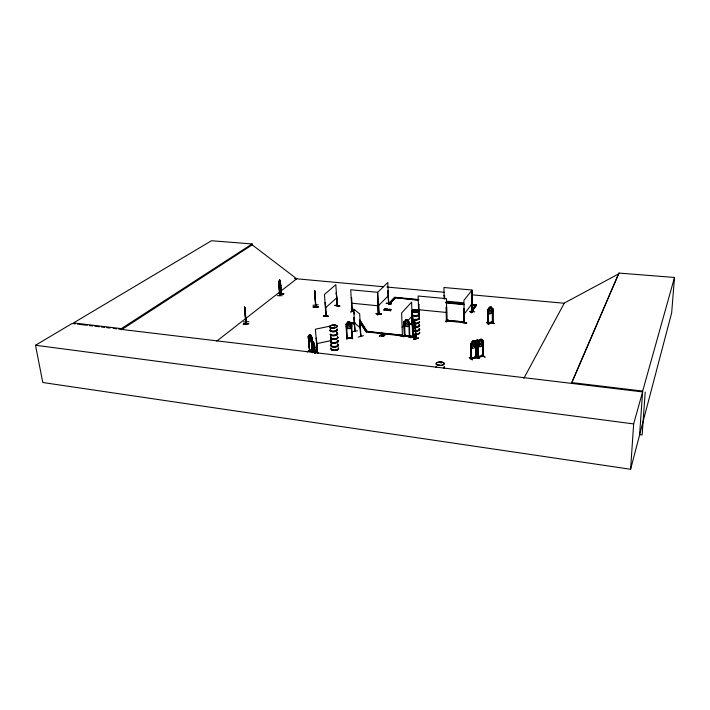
<?xml version="1.0" encoding="UTF-8"?>
<svg xmlns="http://www.w3.org/2000/svg" width="710" height="710" viewBox="0 0 710 710"><rect width="100%" height="100%" fill="white"/><g stroke="black" fill="none" stroke-linecap="round" stroke-linejoin="round"><path stroke-width="1.06" d="M487.752 309.666L487.717 323.565L488.338 323.068M487.921 323.627C487.14 321.612 498.917 321.594 487.797 323.636L487.699 309.649L489.438 307.155L491.222 306.897L492.953 308.823L492.962 322.793M488.24 309.56L488.276 323.574M488.888 324.594L486.616 322.331M492.412 308.735L492.465 322.881L492.385 308.912M492.873 308.832L492.412 308.93L492.882 308.859L492.882 322.819L487.77 323.556M280.388 285.012L279.82 286.982C278.542 284.577 279.412 276.554 280.264 283.503M279.846 284.887L280.148 288.278L279.793 284.879M335.102 325.668L334.082 325.819M334.179 325.855L334.756 325.455M331.534 348.894L331.641 349.249M334.135 325.65L334.871 325.491M332.058 327.63L332.537 327.78L331.969 327.754M332.502 327.816L332.005 327.869L332.564 327.816M279.66 279.713L279.065 282.624L279.642 284.958L280.219 282.997M280.175 284.177L279.571 287.089L280.157 289.414L280.725 287.443L280.175 284.177L280.849 285.642M357.441 330.745L352.267 331.659M618.951 273.075L571.47 383.373L618.951 273.075L674.5 277.459L671.66 312.853L639.595 434.768M243.317 324.195L248.757 323.538L243.29 324.017M248.873 321.639L243.406 321.932M277.264 295.635L282.163 295.733M408.809 322.207L409.306 336.496M279.687 286.893L279.509 283.672L279.855 284.63C279.864 279.518 280.911 288.997 279.9 285.234L279.633 286.805M246.255 321.985L246.219 323.84M245.864 323.538L246.015 321.878M245.953 321.728L246.29 322.189L244.87 308.539M246.201 321.87L246.184 324.017L244.613 307.048L245.296 314.086M475.798 342.788L476.241 342.85L474.333 340.809L472.523 341.128L470.712 343.88L471.404 343.889L471.547 358.719M478.3 342.309L478.549 357.228L478.593 356.668M280.397 283.299L279.66 286.37L278.977 284.905L279.305 282.332C280.734 280.344 279.332 286.166 279.323 282.332L279.891 281.799M244.843 309.986L244.675 307.048M75.322 323.884L72.074 323.494L35.5 345.255L42.795 382.512L630.595 469.257L633.648 423.923L642.603 391.902L118.659 329.076M674.5 277.459L642.665 391.077L639.568 435.123L630.595 469.257M645.212 392.089L642.142 434.981L639.63 434.644M323.423 315.95L328.464 316.314L323.52 315.781M323.511 315.595L328.49 316.34L323.52 315.808M376.167 313.793L381.323 314.184L376.256 313.634M376.247 313.447L381.305 313.927M404.54 321.648L405.028 336.025L399.517 335.564L409.847 335.936L409.865 336.46L404.496 335.972L409.803 336.54M399.606 335.422L404.922 336.132M466.71 322.846L461.322 322.305M308.673 336.505L309.666 351.095L308.22 336.584L309.658 351.077M279.376 282.376C278.764 282.713 278.764 287.683 280.175 285.731L280.53 283.175L279.838 281.737M279.154 286.929L279.838 288.393L280.761 285.189L280.459 283.175M281.045 287.612L280.175 290.816L281.045 287.612L280.814 285.597M281.204 293.718L279.66 295.635L278.586 282.899L279.145 280.344M279.589 284.763L279.252 287.381L279.642 284.772M309.95 335.209L309.746 338.004L310.661 339.229L310.927 337.49L309.897 335.226M472.239 311.876L472.079 290.07L463.941 300.339L464.242 322.713L446.421 320.893L446.901 320.254L446.253 320.405M472.23 311.415L471.591 311.308L472.132 311.264M413.513 323.378L413.823 321.639L414.587 323.946M471.449 358.089C468.662 359.136 478.46 355.701 475.753 357.778L475.718 342.841M312.444 342.113L312.134 338.004L310.731 335.209C308.042 333.309 308.957 339.176 310.11 340.161L310.953 340.489L311.699 339.46M315.089 296.753L315.231 297.375L314.699 290.505L315.728 305.229M315.693 305.247L315.675 304.625M415.723 326.795L415.705 324.523L414.489 321.692L413.451 321.151L413.034 324.781A3.612 1.393 -1.7 0 0 413.247 326.476M311.521 349.693L307.093 351.725M410.309 337.596L415.066 335.963M415.057 336.194L410.291 337.596M388.769 310.305L390.464 309.551L390.571 310.758L390.846 309.4L389.142 310.616L389.053 309.4L387.358 310.163L389.391 309.249L389.133 310.43L390.846 309.4M390.571 310.758L390.855 309.675M479.676 343.054L480.279 343.844L481.451 342.681L480.865 339.753L480.279 339.877L479.676 342.016L479.685 344.332L477.945 347.083L476.082 347.456L474.262 345.486L474.253 343.125L476.055 340.374L477.919 340.01L479.738 341.989L477.865 340.055L478.797 343.977L477.608 345.637L476.428 345.885L475.247 344.74L474.36 340.738L476.215 342.744L476.268 357.698L471.076 358.816M406.36 320.095L405.854 322.943L407.078 323.938L407.593 322.136L406.954 320.157L406.333 320.121M281.382 293.869L280.051 295.458M490.042 307.403L489.456 309.391L490.033 311.122L491.16 310.084L490.61 307.315L490.069 307.421M389.124 310.146L389.391 309.249M390.207 310.723L390.456 309.356M388.778 310.581L389 309.214M474.369 340.827L472.549 341.182L471.688 345.477L472.869 346.622L474.058 346.373L475.247 344.714M475.238 342.965C477.99 336.531 473.055 343.738 474.289 345.513M478.797 342.202L479.676 339.7C481.815 337.25 485.702 344.59 481.451 339.318L482.347 343.223L481.158 344.874L479.978 345.131L478.806 343.977M444.149 298.945L443.954 287.506L471.964 290.017L472.052 312.08L472.061 298.244L471.582 298.2M461.314 322.358L466.727 322.899L461.252 322.482M463.905 322.615L463.967 308.61L464.154 322.642L464.003 313.048M489.492 307.235L488.613 311.184L489.731 312.311L490.867 312.125L492.012 310.634L491.169 306.933M472.319 359.917L469.212 357.698M472.274 359.65L469.452 357.405M479.419 358.39C470.286 350.731 485.347 363.476 476.552 355.852M479.374 358.115L476.516 355.887M346.915 339.584L346.631 337.348M488.853 324.532L486.563 322.597M377.551 300.419L378.013 300.463L377.551 300.419L378.057 313.909L378.031 313.412L378.696 313.882M378.208 313.35L379.078 313.376M441.354 362.695L441.07 362.561M439.463 365.268L438.842 365.268M440.457 362.57L441.522 362.34M439.499 365.233L438.993 365.064M440.901 362.233L440.564 362.632L441.114 362.304M414.613 324.94L414.294 325.624L413.539 324.363M312.959 348.299L311.619 343.028L312.498 341.315L313.98 348.938L314.867 347.234L313.98 348.938M281.036 294.02L280.832 287.523M279.66 295.617L279.625 295.138M483.341 355.621L482.809 356.145M482.711 356.18L482.809 355.612M325.402 302.513L326.067 315.897M416.3 310.022C418.092 310.35 415.226 309.871 416.513 310.456M414.454 312.072L414.862 312.214M414.746 312.258L414.729 312.285M523.865 378.35L564.326 303.046L618.916 273.723M564.139 303.25L471.688 294.801M474.342 344.173L473.171 345.335L472.567 344.554L473.153 341.359L473.783 341.261M477.901 343.436L476.729 344.598L476.126 343.817M246.175 324L245.917 323.352M314.299 346.347L313.74 347.305L312.329 345.104L312.515 341.404L311.486 343.134L312.187 352.48M413.424 321.089L412.226 322.864L412.652 337.028L415.874 338.785L415.119 324.426L415.705 324.523L414.542 321.674L413.38 321.106L413.637 327.851L414.693 328.464L415.687 326.76M413.451 321.151L412.723 322.766A3.577 1.367 -1.7 0 1 412.9 321.346M308.317 336.487L309.471 334.676M470.748 343.906L472.549 341.155M474.431 347.847C478.185 340.88 475.407 349.151 472.558 348.219L470.73 346.249L472.585 348.246M479.738 344.341L477.945 347.083M483.226 343.578L481.522 346.347L483.315 343.613M487.779 311.859L489.447 313.811L491.205 313.527L492.864 311.007M489.474 313.749L491.178 313.474L492.944 311.033M337.365 305.868L336.345 292.715L337.152 306.01M326.325 315.417L326.103 316.101L325.224 302.495M415.181 325.925L414.498 326.884L413.034 324.781M379.708 336.007C380.436 334.064 378.563 337.188 380.019 335.262M474.768 311.832L469.505 311.539M386.426 309.533C388.902 310.652 383.959 309.578 387.651 309.267C388.973 310.084 384.571 309.764 387.438 310.004M472.878 310.536L471.724 312.782M346.533 324.106L347.412 338.457L346.853 337.88L346.773 338.501L352.4 338.111L351.619 323.929L345.921 324.319L347.696 321.932L349.648 321.816L351.69 323.929L351.814 326.174L350.039 328.544L348.095 328.659L346.054 326.582M350.039 328.544L351.814 326.174M472.86 308.948L475.292 305.309L470.428 312.169L471.449 312.267L476.579 305.034L472.212 304.625M464.242 322.287L464.544 321.878L446.421 320.467L464.544 321.878M470.428 312.169L471.644 310.563M476.579 305.034L471.449 311.85L470.428 311.752M492.314 322.305L492.882 322.207M464.065 314.246L472.15 303.685M446.084 321.532L447.699 319.491L446.12 321.745M446.084 321.808L447.717 319.722M447.966 319.793L446.377 321.843L447.664 319.482M446.359 320.787L446.865 320.725M446.572 307.084L446.084 307.039L446.35 320.796M444.62 295.697L444.096 295.715L444.62 295.697L444.62 298.99M409.288 322.42L409.501 324.585L407.762 326.635L405.925 326.44L404.034 324.008M419.282 317.512L419.344 317.929A3.621 1.367 -1.7 0 1 415.048 319.669A3.621 1.367 -1.7 0 1 412.75 317.618M410.815 335.368L408.898 337.605L411.046 335.404M283.725 293.94L278.888 293.487L283.805 293.816M402.464 335.191L365.854 331.259L359.375 321M409.191 336.105L409.812 335.928L409.75 336.531L409.368 322.349L408.853 322.083M279.864 295.147L281.036 293.709M409.688 323.938L413.14 324.745M281.151 293.408L281.062 294.038L280.707 289.795M404.922 335.502C404.7 336.806 405.525 334.987 404.416 335.466M405.073 334.792L403.2 336.939M402.375 334.996L401.975 335.839L366.537 331.961L366.919 331.108L359.819 319.926M401.975 335.839L402.348 335.413L366.52 331.526M418.856 304.395L418.438 304.288M407.726 326.573L405.969 326.369L404.096 324M309.311 350.944L313.101 352.48L312.826 347.261M309.853 350.997L309.533 350.562M402.437 335.484L401.629 313.003L411.614 302.149L412.829 336.948L416.051 338.723L415.412 324.585M412.19 324.55L411.693 310.589M409.43 322.331L407.513 319.953M402.135 327.186L404.256 324.798M407.797 320.813L412.048 316.03M278.915 282.598L280.042 295.484M280.193 281.355L279.607 279.704L280.344 285.571M279.687 282.252L279.811 285.846L279.74 282.252M404.452 321.914L403.981 321.745L405.712 319.677L407.558 319.873M383.817 334.978C382.104 336.842 384.199 336.54 384.181 335.014L384.793 334.951L383.311 334.925M383.489 336.078L384.793 334.951M382.876 336.3L383.826 335.271M383.471 335.786L383.986 335.848L382.867 336.016M482.933 356.251L482.649 341.306L483.341 341.368L483.324 356.18L483.288 341.226M386.275 303.197L391.334 303.827L386.373 303.339M377.702 314.903L379.566 312.666L377.773 314.876M388.672 303.694L388.113 290.576L388.503 304.146L389.462 304.244L395.399 297.703L389.462 304.244M378.084 313.421L378.146 313.918M377.72 314.636L379.593 312.675M366.537 331.961L366.919 331.108M376.167 313.749L381.323 314.184M386.852 309.09C390.092 309.267 383.604 309.578 387.429 309.729M386.559 309.684L387.651 309.267L386.462 309.782M384.767 309.95C388.317 307.048 382.575 312.373 386.125 308.93M384.776 310.226L385.796 308.894M383.933 309.871C387.483 306.96 381.731 312.285 385.299 308.841M383.95 310.146L384.962 308.806M418.785 299.54L394.795 297.259L388.485 303.738L389.444 303.836M388.503 304.146L394.795 297.259M378.288 300.312L378.9 313.927M378.359 305.77L388.326 295.75M317.459 352.48L316.314 337.987L317.441 352.471M353.216 323.92L354.192 322.659C352.453 324.417 354.494 324.142 354.538 322.695L355.036 323.032L353.82 323.707M354.21 323.858L353.802 323.423M353.731 322.89L355.151 322.926M351.051 323.556L352.373 323.023L350.882 323.405M350.926 312.16L352.888 309.959L350.909 311.885M352.417 310.936L351.938 311.228L351.947 310.669M351.627 297.978L352.435 311.282M351.246 297.872L351.698 297.916M339.717 305.992L334.871 305.522M339.7 306.054L334.836 305.309L339.815 305.948M325.393 307.945L336.664 297.88M379.282 335.963L380.036 335.546M351.823 337.774L352.435 337.507M351.911 338.049L351.095 324.079L351.601 323.964L351.095 324.079L351.965 338.146M345.921 324.319L346.897 338.501M346.808 337.898L352.444 337.587M346.48 324.124L345.992 324.435L346.524 324.097M281.284 294.029L280.787 288.748M415.501 338.617L415.554 338.626C416.175 338.776 413.823 306.116 414.746 328.446L413.602 327.816L412.51 325.02M413.14 337.081L412.67 322.802A3.577 1.367 -1.7 0 1 412.9 321.47M416.06 310.066L416.761 310.119M216.736 341.111L296.904 278.622M378.678 313.909L377.738 292.254L387.784 282.518L388.672 303.916L388.583 303.259M471.254 343.605L470.854 358.754L476.25 357.574M331.943 327.913L332.28 327.967M279.891 295.626L278.728 282.74M252.139 243.947L211.482 240.743L73.512 322.917L121.357 328.632L252.139 243.947L252.219 244.843L296.682 278.799M252.219 244.843L121.525 329.715L121.357 328.632M387.305 309.862L387.713 310.474L389.062 309.675M389.142 310.616L390.482 309.826M477.839 342.389L478.034 357.308L483.403 356.145L482.791 355.603M476.321 357.68L476.188 342.717M353.198 323.636L354.192 323.574M387.367 310.439L389.408 309.524M470.916 343.986L470.952 358.834C470.553 357.813 472.132 358.302 471.307 358.621M441.514 362.766L440.528 362.703M351.042 323.423C355.843 322.757 349.258 322.038 352.373 323.023M331.748 349.355L330.647 347.971L332.981 350.27M416.113 310.368L416.734 310.048M313.216 352.391L313.181 351.84L309.666 350.722M312.746 352.568L315.613 351.601L312.924 352.675M312.728 352.63L315.453 351.512L312.675 352.337L312.675 347.323M309.959 341.51L311.299 342.06L312.32 340.267M309.95 341.563L308.584 338.75M312.134 338.004C308.628 327.488 314.077 350.74 312.64 352.604M308.22 336.584L308.557 336.726M360.582 336.105L360.911 336.54L359.677 313.882L353.713 308.983L354.893 331.49L354.192 317.494M355.089 330.931L354.787 331.401M475.718 357.148L476.197 357.05M478.531 357.21L478.389 356.562L482.711 355.648M475.62 342.859L477.306 340.507L477.892 342.397L477.928 357.228L483.253 356.065M415.501 338.217L416.051 338.705M413.566 339.176L418.51 338.12L413.584 339.211M418.359 338.022L413.593 339.407M312.435 341.332L313.5 341.998C315.009 345.983 314.415 345.566 313.509 341.954M413.158 337.135L412.971 336.664M410.336 337.658L415.075 335.963L410.327 337.365M311.663 343.081L311.486 343.134M412.688 322.908L412.226 322.864M333.114 339.353L332.866 339.362M416.646 310.439L416.415 309.959M446.625 307.013L446.847 320.822L446.315 320.769M409.333 335.883L409.244 336.505L409.182 335.963M352.382 310.714L351.858 310.749L352.408 310.802M475.176 356.402L477.768 358.443M482.205 354.893L485.09 357.112M482.711 355.799L478.061 356.775M478.025 358.639L474.919 356.207M363.413 335.706L358.213 337.055M316.483 343.711L331.108 340.578M479.694 346.737L481.522 346.347L479.694 346.737L477.91 344.714M478.425 342.282L477.945 342.415L479.641 339.637L481.513 339.273M478.043 342.495L478.434 342.318M483.341 341.368L482.756 341.395M359.855 322.446L360.724 336.575L359.855 322.446L365.872 331.685L366.937 331.543L359.837 320.343M476.082 340.427L477.919 340.01M492.394 322.375L492.811 322.198M492.394 322.766L492.882 322.713M492.048 321.683L494.355 323.68L492.074 321.719M487.797 309.684L488.338 309.675L487.868 309.746M478.158 357.29L477.928 356.695L478.469 356.571M354.68 313.953L352.914 311.149L353.899 310.598M352.914 311.149L353.926 311.015M331.561 349.4L331.419 348.779M378.918 313.714L378.465 300.33M352.391 323.307C349.08 322.509 355.923 322.367 351.059 323.707M243.317 324.248L248.784 323.813M315.098 295.875L315.178 297.383M244.63 307.616L244.897 309.223M244.577 307.714L244.826 310.217M318.169 304.785L312.95 305.273M245.145 310.669L245.269 313.483M313.172 306.924L318.453 306.853L313.163 306.889M314.645 290.567L314.805 292.316M314.69 291.038L315.906 306.951L315.657 304.599M315.471 304.954L315.693 306.96L314.53 292.041L314.832 292.44M352.391 336.895L352.613 338.892M346.826 338.421L352.444 338.004M309.427 350.855L313.216 352.4M312.995 351.947L309.826 350.66M415.74 338.555L415.288 324.372M317.237 352.524L315.417 329.2L330.141 326.13L330.487 331.295M441.061 362.757L441.7 362.508M352.284 310.811L352.311 311.291M352.062 311.158L352.471 311.193M378.483 313.962L377.569 292.298L350.713 289.778L351.974 311.246M446.803 320.831L446.43 298.661L418.146 296.008L418.722 316.367M280.308 281.151L280.654 285.411M280.344 281.187L280.512 285.571M280.122 284.231L280.734 285.677M280.761 285.189L280.414 287.79M279.136 286.964L279.838 288.331M279.42 289.396L280.175 290.816M278.915 293.692L283.734 293.878M440.759 362.508L441.292 362.437M294.472 278.595L383.631 286.751M386.932 287.053L444.167 292.28M446.333 301.191L463.47 302.815M446.049 302.132L463.488 303.791M418.793 299.948L394.458 297.614L418.474 300.303M445.747 302.495L464.296 304.262M471.129 304.927L476.579 305.451M445.747 302.904L464.296 304.679M470.845 305.3L476.295 305.406M386.293 303.41L391.245 303.88M418.536 309.711L446.661 312.489M351.477 303.17L378.19 305.815M412.767 324.124L409.59 323.795L412.865 324.284M412.102 324.213L413.131 324.319M399.517 335.555L405.028 336.025M354.849 331.499L354.015 317.53M404.478 335.466L404.94 335.404M383.435 335.093L384.811 335.244M571.497 382.566L642.665 391.077M77.488 324.142L87.241 325.313M89.407 325.57L92.655 325.961M94.82 326.218L99.16 326.742M101.326 326.999L104.574 327.39M106.74 327.647L109.997 328.038M113.245 328.428L116.493 328.819M246.024 322.225L244.675 308.593M35.5 345.255L633.648 423.923M475.806 357.769L475.753 342.957M471.653 311.796L471.609 303.623M481.992 354.929L484.877 357.148M309.489 350.855L308.371 336.469M312.959 352.258L312.56 348.148M309.427 334.694L310.758 335.235M311.575 349.968L307.119 351.805M413.14 336.762L416.042 338.208L412.98 336.815M312.968 348.246L314.033 348.921M312.711 352.329L312.409 348.211M474.316 345.45L476.108 347.385M471.493 358.719L471.307 358.089M354.503 322.961L360.44 328.02M318.151 353.269L316.048 351.139L318.151 353.509M318.169 353.473L315.923 351.441L318.036 353.571M352.888 310.731L354.663 313.536M245.908 324.008L244.586 310.359M473.747 341.235L474.342 343.134M313.5 341.998L314.77 353.145M245.003 311.805L245.163 312.648L245.074 310.51M314.352 344.634L315.045 353.323M244.959 310.811L245.056 311.433L244.994 310.163M349.639 321.799L350.784 325.677L349.595 327.097L348.344 327.186L347.03 325.943L347.731 322.012M314.956 293.816L314.725 291.127L314.983 293.532M244.675 307.111L244.914 308.903M314.92 293.878L315.116 295.919L315.08 295.085M318.453 306.844L313.181 307.111M314.69 344.909L315.222 353.269M312.24 337.987L312.364 340.303M311.983 338.067L312.293 342.184M311.788 337.871L312.178 343.01M311.672 343.019L312.453 352.657M325.925 316.083L324.47 294.455L335.83 284.666L337.17 306.028L336.327 292.893M330.949 337.126L331.233 341.377M330.833 336.451L331.233 342.371M330.629 337.108L331.197 345.61M412.404 322.766L412.989 337.179M411.702 316.305L411.951 324.568M418.918 304.333L419.29 318.009M463.967 308.61L463.985 310.829M471.848 312.018L471.617 311.211L471.449 312.267M444.282 367.132A4.136 1.757 -0.9 0 1 444.203 368.037M436.126 367.549A4.136 1.757 -0.9 0 1 436.313 367.097M444.229 367.389A4.074 1.731 -0.9 0 1 444.149 368.286M444.274 366.901A4.136 1.757 -0.9 0 1 443.741 368.241M436.117 367.318A4.136 1.757 -0.9 0 1 436.304 366.866M444.22 366.662A4.074 1.731 -0.9 0 1 443.688 367.975M436.26 367.523A4.074 1.731 -0.9 0 1 436.357 366.626M336.886 333.345A3.674 1.429 -3.7 0 1 335.315 335.626A3.674 1.429 -3.7 0 1 330.31 334.738M336.904 333.105A3.728 1.455 -3.7 0 1 335.315 335.413A3.728 1.455 -3.7 0 1 330.239 334.517M337.561 336.833A3.674 1.447 -3.8 0 1 335.067 338.918A3.674 1.447 -3.8 0 1 330.514 337.933M337.543 336.753A3.665 1.438 -3.8 0 1 335.058 338.821A3.665 1.438 -3.8 0 1 330.523 337.845M337.57 336.975A3.674 1.447 -3.8 0 1 335.076 339.052A3.674 1.447 -3.8 0 1 330.523 338.075M337.135 329.422A3.736 1.438 -3.7 0 1 334.596 331.499A3.736 1.438 -3.7 0 1 329.972 330.523M336.842 332.679A3.674 1.429 -3.7 0 1 335.271 334.96A3.674 1.429 -3.7 0 1 330.265 334.073M337.099 329.662A3.683 1.42 -3.7 0 1 334.596 331.712A3.683 1.42 -3.7 0 1 330.043 330.753M336.895 332.901A3.728 1.447 -3.7 0 1 335.306 335.209A3.728 1.447 -3.7 0 1 330.23 334.312M337.117 329.218A3.736 1.438 -3.7 0 1 334.579 331.295A3.736 1.438 -3.7 0 1 329.964 330.319M337.055 328.996A3.683 1.42 -3.7 0 1 334.552 331.046A3.683 1.42 -3.7 0 1 329.999 330.079M337.605 344.616A3.656 1.464 -3.8 0 1 337.356 346.515A3.656 1.464 -3.8 0 1 332.688 347.004A3.656 1.464 -3.8 0 1 331.339 345.273M337.632 344.377A3.71 1.482 -3.8 0 1 337.374 346.302A3.71 1.482 -3.8 0 1 332.644 346.791A3.71 1.482 -3.8 0 1 331.277 345.033M338.279 348.077A3.656 1.473 -3.8 0 1 335.333 350.27A3.656 1.473 -3.8 0 1 331.277 348.814M337.578 337.339A3.665 1.438 -3.8 0 1 335.093 339.416A3.665 1.438 -3.8 0 1 330.558 338.439M338.253 347.989A3.639 1.464 -3.8 0 1 335.324 350.163A3.639 1.464 -3.8 0 1 331.295 348.716M337.374 340.436A3.719 1.473 -3.8 0 1 337.126 342.344A3.719 1.473 -3.8 0 1 332.386 342.832A3.719 1.473 -3.8 0 1 331.011 341.093M337.561 343.959A3.656 1.464 -3.8 0 1 337.312 345.859A3.656 1.464 -3.8 0 1 332.644 346.338A3.656 1.464 -3.8 0 1 331.295 344.607M337.818 340.977A3.665 1.455 -3.8 0 1 334.392 343.178A3.665 1.455 -3.8 0 1 331.073 341.324M337.614 344.173A3.71 1.482 -3.8 0 1 337.365 346.098A3.71 1.482 -3.8 0 1 332.635 346.586A3.71 1.482 -3.8 0 1 331.259 344.829M337.836 340.534A3.719 1.473 -3.8 0 1 334.357 342.761A3.719 1.473 -3.8 0 1 330.993 340.889M337.783 340.321A3.665 1.455 -3.8 0 1 334.348 342.513A3.665 1.455 -3.8 0 1 331.029 340.667M419.264 318.373A3.577 1.349 -1.7 0 1 415.075 320.077A3.577 1.349 -1.7 0 1 412.803 318.053M419.308 318.142A3.621 1.367 -1.7 0 1 415.057 319.873A3.621 1.367 -1.7 0 1 412.75 317.823M419.361 321.666A3.577 1.367 -1.7 0 1 417.853 323.112A3.577 1.367 -1.7 0 1 413.877 323.21M419.361 321.506A3.577 1.367 -1.7 0 1 417.844 322.943A3.577 1.367 -1.7 0 1 413.868 323.05M412.652 322.544A3.577 1.367 -1.7 0 1 412.892 321.177M418.359 313.634A3.63 1.358 -1.7 0 1 418.474 315.382A3.63 1.358 -1.7 0 1 413.894 315.844A3.63 1.358 -1.7 0 1 412.208 314.255M419.246 317.725A3.577 1.349 -1.7 0 1 415.057 319.42A3.577 1.349 -1.7 0 1 412.776 317.405M418.332 313.873A3.577 1.34 -1.7 0 1 416.797 316.074A3.577 1.34 -1.7 0 1 412.084 314.832M418.359 313.438A3.63 1.358 -1.7 0 1 418.465 315.178A3.63 1.358 -1.7 0 1 413.894 315.639A3.63 1.358 -1.7 0 1 412.208 314.06M418.314 313.225A3.577 1.34 -1.7 0 1 418.421 314.947A3.577 1.34 -1.7 0 1 413.912 315.4A3.577 1.34 -1.7 0 1 412.244 313.829M419.273 329.085A3.559 1.385 -1.7 0 1 416.326 331.153A3.559 1.385 -1.7 0 1 412.732 329.413M419.308 328.854A3.603 1.402 -1.7 0 1 416.326 330.949A3.603 1.402 -1.7 0 1 412.679 329.192M419.37 332.307A3.559 1.393 -1.7 0 1 416.424 334.392A3.559 1.393 -1.7 0 1 412.821 332.644M419.37 332.182A3.559 1.393 -1.7 0 1 416.424 334.268A3.559 1.393 -1.7 0 1 412.821 332.511M419.361 321.985A3.559 1.358 -1.7 0 1 418.226 323.307A3.559 1.358 -1.7 0 1 414.729 323.662M412.679 323.032A3.559 1.358 -1.7 0 1 412.918 321.666M419.37 321.799A3.577 1.367 -1.7 0 1 417.853 323.236A3.577 1.367 -1.7 0 1 413.877 323.343M419.202 324.994A3.612 1.393 -1.7 0 1 418.687 326.538A3.612 1.393 -1.7 0 1 414.809 327.035M413.255 326.68A3.612 1.393 -1.7 0 1 412.971 324.994M419.255 328.437A3.559 1.385 -1.7 0 1 416.308 330.505A3.559 1.385 -1.7 0 1 412.714 328.774M419.166 325.224A3.559 1.376 -1.7 0 1 418.66 326.751A3.559 1.376 -1.7 0 1 414.835 327.248M413.3 326.884A3.559 1.376 -1.7 0 1 413.025 325.224M419.308 328.65A3.603 1.402 -1.7 0 1 416.317 330.753A3.603 1.402 -1.7 0 1 412.67 328.987M419.193 324.789A3.612 1.393 -1.7 0 1 418.687 326.343A3.612 1.393 -1.7 0 1 414.809 326.84M419.148 324.577A3.559 1.367 -1.7 0 1 418.643 326.103A3.559 1.367 -1.7 0 1 414.817 326.591M413.282 326.236A3.559 1.367 -1.7 0 1 412.998 324.577M312.87 341.9L312.764 344.696L313.492 346.01L312.87 341.9M380.8 335.466L382.264 334.925L380.8 335.466M380.808 335.75C382.406 336.709 382.379 333.718 380.808 335.75M478.371 345.024L477.058 343.862L475.753 345.646L476.738 343.587L475.78 342.016L477.031 343.17L478.309 341.474L477.36 343.462L478.371 345.024M382.637 334.942C380.578 337.578 379.832 333.558 382.637 334.942M382.654 335.235C380.587 337.871 379.841 333.842 382.654 335.235M348.388 322.233L347.918 325.18L349.231 325.961L349.737 324.062L349.009 322.189L348.388 322.26M351.61 322.997L352.701 322.952L351.61 322.997M405.747 319.74L404.993 323.547L406.209 325.002L407.398 325.127L408.552 323.92L408.498 322.233L407.531 319.926L405.747 319.74M472.913 310.749L471.44 312.782L472.949 310.785M404.487 335.981L403.954 321.763L404.487 335.981M437.999 365.091A4.091 1.722 -0.9 0 0 444.265 363.609A4.091 1.722 -0.9 0 0 438.265 362.109A4.091 1.722 -0.9 0 0 437.999 365.091M438.008 365.304A4.074 1.713 -0.9 0 0 444.247 363.831A4.074 1.713 -0.9 0 0 438.274 362.322A4.074 1.713 -0.9 0 0 438.008 365.304M331.162 327.612A3.692 1.411 -3.7 0 0 337.081 326.36A3.692 1.411 -3.7 0 0 332.049 325.136A3.692 1.411 -3.7 0 0 331.162 327.612M331.188 327.94A3.683 1.411 -3.7 0 0 337.09 326.698A3.683 1.411 -3.7 0 0 332.076 325.473A3.683 1.411 -3.7 0 0 331.188 327.94M331.162 327.727A3.692 1.411 -3.7 0 0 337.09 326.485A3.692 1.411 -3.7 0 0 332.058 325.251A3.692 1.411 -3.7 0 0 331.162 327.727M335.342 350.403A3.656 1.473 -3.8 0 0 338.288 348.219A3.639 1.464 -3.8 0 1 335.342 350.394A3.656 1.473 -3.8 0 1 331.295 348.947A3.639 1.464 -3.8 0 0 335.342 350.394M413.557 312.054A3.585 1.331 -1.7 0 0 419.113 310.882A3.585 1.331 -1.7 0 0 413.939 309.746A3.585 1.331 -1.7 0 0 413.557 312.054A3.585 1.331 -1.7 0 0 419.113 310.9A3.585 1.331 -1.7 0 0 413.939 309.764A3.585 1.331 -1.7 0 0 413.557 312.072M413.566 312.391A3.577 1.331 -1.7 0 0 419.113 311.22A3.577 1.331 -1.7 0 0 413.948 310.084A3.577 1.331 -1.7 0 0 413.566 312.391M413.557 312.196A3.594 1.331 -1.7 0 0 419.122 311.024A3.594 1.331 -1.7 0 0 413.939 309.888A3.594 1.331 -1.7 0 0 413.557 312.196"/></g></svg>
